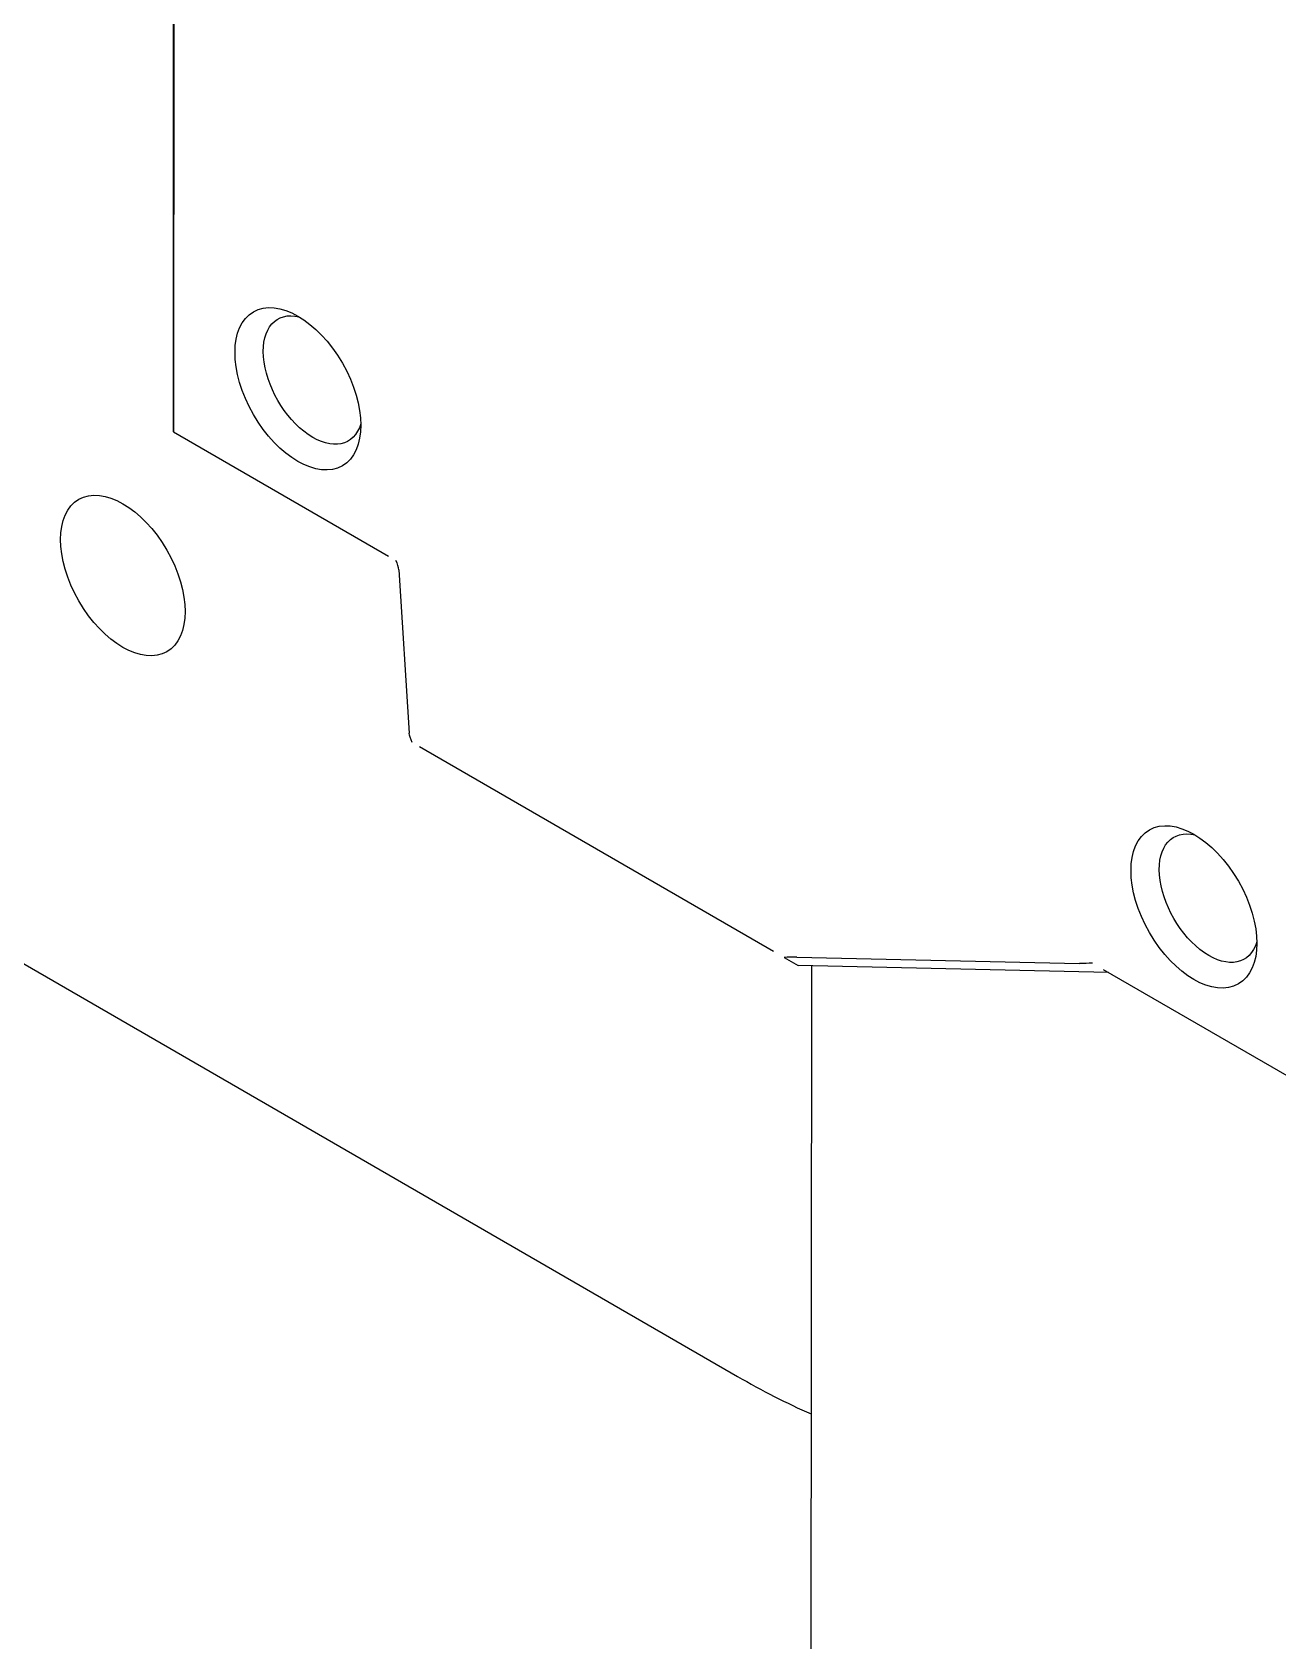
# Model space of a CAD drawing. Header units: millimetres. Extents: x 129 to 6329, y 33 to 3553.
# Drawn here: x 3565.8 to 3636.6, y 2395.9 to 2487.4 of the extents above; entities that cross this region are included whole.
import ezdxf

# ---------------------------------------------------------------- set-up
doc = ezdxf.new("R2010")
doc.units = ezdxf.units.MM
doc.layers.add('vistasIsometricas', color=255, linetype='Continuous')

msp = doc.modelspace()

# ---------------------------------------------------------------- linework, layer by layer
at = {"layer": 'vistasIsometricas', "extrusion": (1e-16, 0.816497, 0.57735)}
for p, q in [((3573.861, 2466.288), (3573.911, 2534.845)), ((3573.911, 2533.211), (3573.861, 2464.654)), ((3573.861, 2464.654), (3573.861, 2466.288)), ((3573.861, 2464.654), (3586.085, 2457.585)), ((3586.669, 2456.81), (3587.267, 2447.531)), ((3539.261, 2449.517), (3605.912, 2410.972)), ((3587.851, 2446.757), (3607.954, 2435.131)), ((3608.569, 2434.776), (3609.367, 2434.315)), ((3609.294, 2434.792), (3625.352, 2434.439)), ((3626.992, 2433.927), (3609.367, 2434.315)), ((3610.11, 2434.299), (3609.961, 2228.653)), ((3626.692, 2434.101), (3638.915, 2427.032))]:
    msp.add_line(p, q, dxfattribs=at)
at = {"layer": 'vistasIsometricas'}
for centre, major_axis, ratio, start_param, end_param in [((3580.937, 2467.094), (-2.527, 4.377), 0.57735, 1.570796326795457, 7.853981633975043), ((3570.987, 2456.481), (-2.5, 4.33), 0.57735, 1.570796326794261, 7.853981633973847), ((3584.672, 2458.401), (-1.915, 1.877), 0.304288, 3.468621, 3.842706), ((3631.849, 2437.65), (-2.527, 4.377), 0.57735, 1.570796326794415, 7.853981633974001), ((3609.367, 2434.315), (-2, 0.065), 0.237539, -1.526427, -1.152342), ((3605.942, 2451.779), (-25, 43.301), 0.57735, 2.355355, 2.473847)]:
    msp.add_ellipse(centre, major_axis=major_axis, ratio=ratio, start_param=start_param, end_param=end_param, dxfattribs=at)
at = {"layer": 'vistasIsometricas', "extrusion": (1.75e-16, 4.33013e-17, -1)}
for centre in [(3581.795, 2467.589), (3632.707, 2438.146)]:
    msp.add_ellipse(centre, major_axis=(-2, 3.464), ratio=0.57735, start_param=2.639516, end_param=6.785262, dxfattribs=at)
at = {"layer": 'vistasIsometricas', "extrusion": (1.54513e-16, -5.5427e-17, -1)}
msp.add_ellipse((3589.264, 2445.941), major_axis=(-1.915, 1.877), ratio=0.304288, start_param=-0.701113, end_param=-0.327028, dxfattribs=at)
at = {"layer": 'vistasIsometricas', "extrusion": (1.93505e-16, -1.99789e-16, -1)}
msp.add_ellipse((3625.279, 2434.917), major_axis=(-2, 0.065), ratio=0.237539, start_param=4.293935, end_param=4.668019, dxfattribs=at)

doc.saveas('drawing.dxf')
